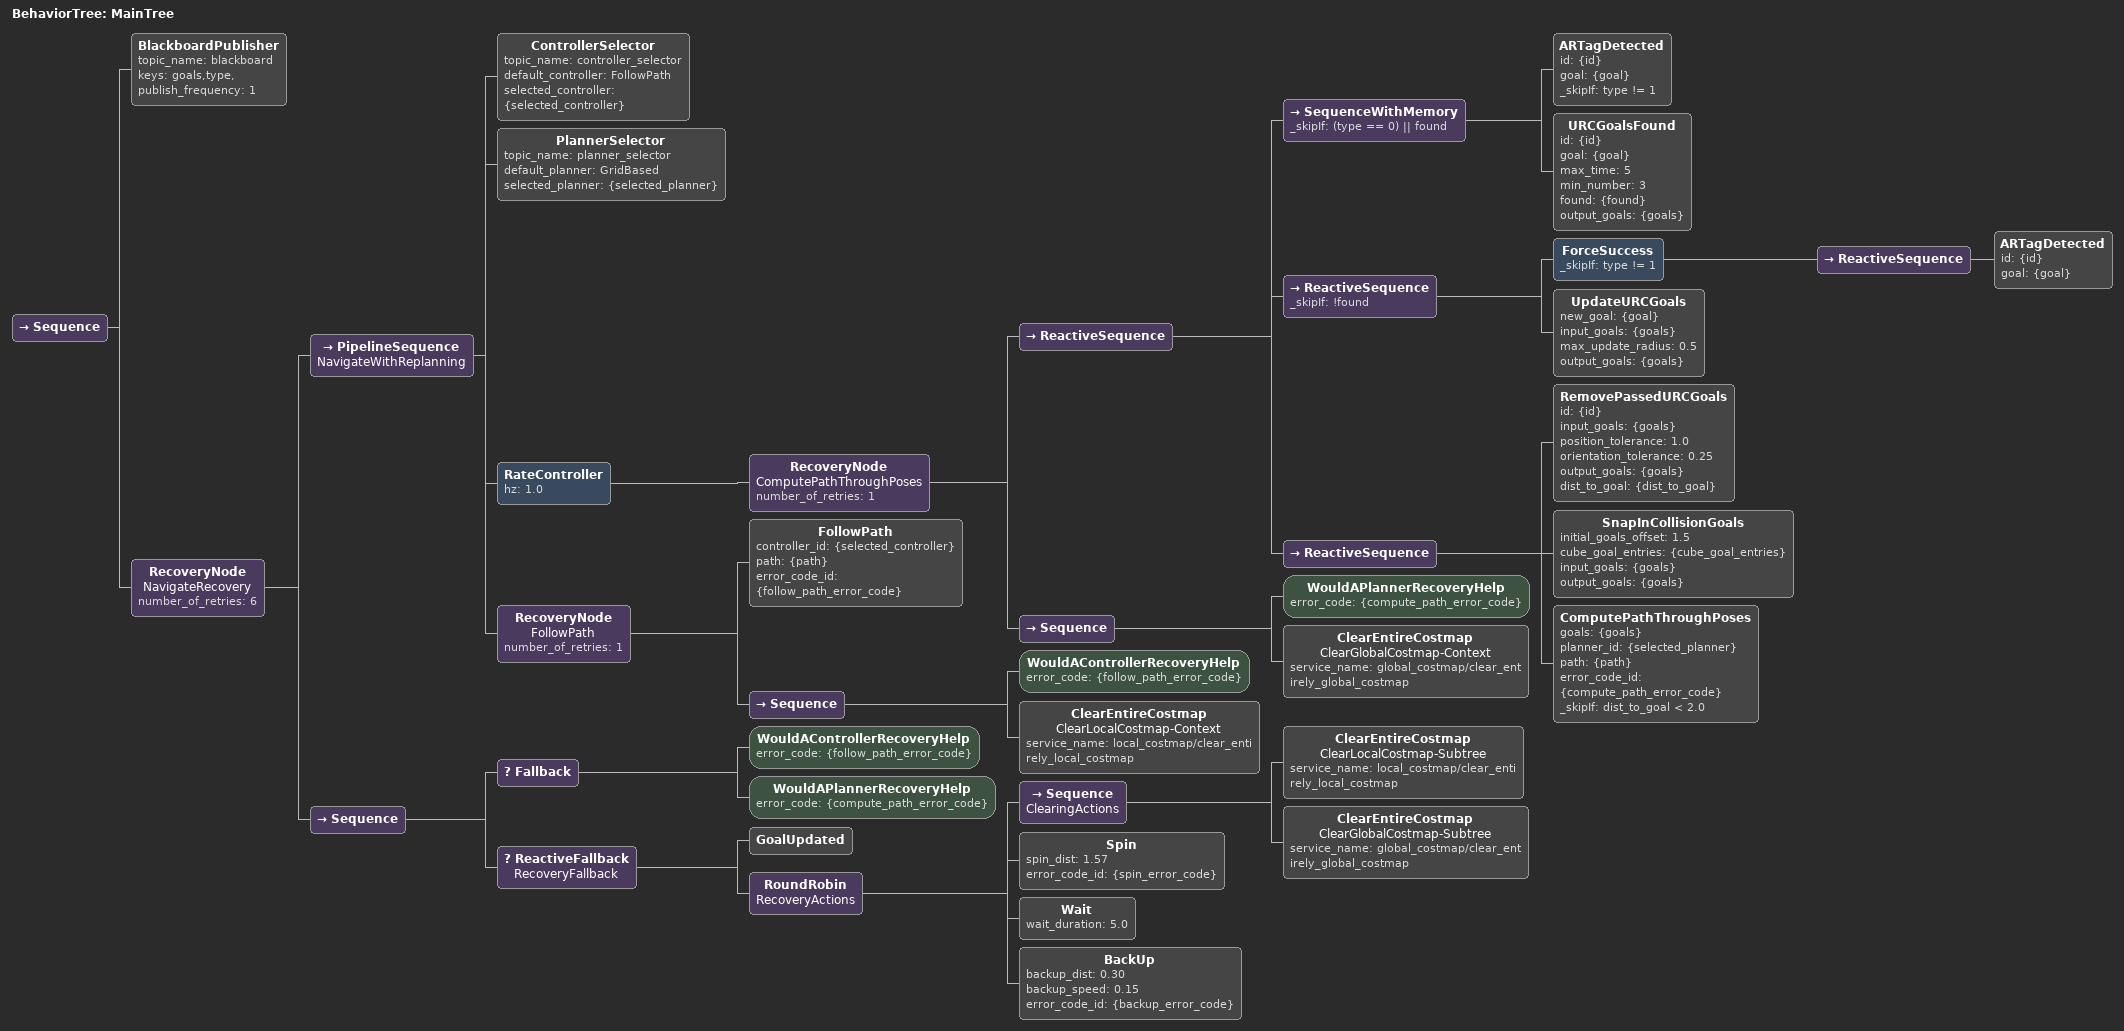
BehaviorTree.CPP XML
<?xml version="1.0" encoding="UTF-8"?>
<root BTCPP_format="4"
      main_tree_to_execute="MainTree">
  <BehaviorTree ID="MainTree">
    <Sequence>
      <BlackboardPublisher topic_name="blackboard"
                           keys="goals,type,"
                           publish_frequency="1"/>
      <RecoveryNode name="NavigateRecovery"
                    number_of_retries="6">
        <PipelineSequence name="NavigateWithReplanning">
          <ControllerSelector topic_name="controller_selector"
                              default_controller="FollowPath"
                              selected_controller="{selected_controller}"/>
          <PlannerSelector topic_name="planner_selector"
                           default_planner="GridBased"
                           selected_planner="{selected_planner}"/>
          <RateController hz="1.0">
            <RecoveryNode name="ComputePathThroughPoses"
                          number_of_retries="1">
              <ReactiveSequence>
                <SequenceWithMemory _skipIf="(type == 0) || found">
                  <ARTagDetected id="{id}"
                                 goal="{goal}"
                                 _skipIf="type != 1"/>
                  <URCGoalsFound id="{id}"
                                 goal="{goal}"
                                 max_time="5"
                                 min_number="3"
                                 found="{found}"
                                 output_goals="{goals}"/>
                </SequenceWithMemory>
                <ReactiveSequence _skipIf="!found">
                  <ForceSuccess _skipIf="type != 1">
                    <ReactiveSequence>
                      <ARTagDetected id="{id}"
                                     goal="{goal}"/>
                    </ReactiveSequence>
                  </ForceSuccess>
                  <UpdateURCGoals new_goal="{goal}"
                                  input_goals="{goals}"
                                  max_update_radius="0.5"
                                  output_goals="{goals}"/>
                </ReactiveSequence>
                <ReactiveSequence>
                  <RemovePassedURCGoals id="{id}"
                                        input_goals="{goals}"
                                        position_tolerance="1.0"
                                        orientation_tolerance="0.25"
                                        output_goals="{goals}"
                                        dist_to_goal="{dist_to_goal}"/>
                  <SnapInCollisionGoals initial_goals_offset="1.5"
                                        cube_goal_entries="{cube_goal_entries}"
                                        input_goals="{goals}"
                                        output_goals="{goals}"/>
                  <ComputePathThroughPoses goals="{goals}"
                                           planner_id="{selected_planner}"
                                           path="{path}"
                                           error_code_id="{compute_path_error_code}"
                                           _skipIf="dist_to_goal &lt; 2.0"/>
                </ReactiveSequence>
              </ReactiveSequence>
              <Sequence>
                <WouldAPlannerRecoveryHelp error_code="{compute_path_error_code}"/>
                <ClearEntireCostmap name="ClearGlobalCostmap-Context"
                                    service_name="global_costmap/clear_entirely_global_costmap"/>
              </Sequence>
            </RecoveryNode>
          </RateController>
          <RecoveryNode name="FollowPath"
                        number_of_retries="1">
            <FollowPath controller_id="{selected_controller}"
                        path="{path}"
                        error_code_id="{follow_path_error_code}"/>
            <Sequence>
              <WouldAControllerRecoveryHelp error_code="{follow_path_error_code}"/>
              <ClearEntireCostmap name="ClearLocalCostmap-Context"
                                  service_name="local_costmap/clear_entirely_local_costmap"/>
            </Sequence>
          </RecoveryNode>
        </PipelineSequence>
        <Sequence>
          <Fallback>
            <WouldAControllerRecoveryHelp error_code="{follow_path_error_code}"/>
            <WouldAPlannerRecoveryHelp error_code="{compute_path_error_code}"/>
          </Fallback>
          <ReactiveFallback name="RecoveryFallback">
            <GoalUpdated/>
            <RoundRobin name="RecoveryActions">
              <Sequence name="ClearingActions">
                <ClearEntireCostmap name="ClearLocalCostmap-Subtree"
                                    service_name="local_costmap/clear_entirely_local_costmap"/>
                <ClearEntireCostmap name="ClearGlobalCostmap-Subtree"
                                    service_name="global_costmap/clear_entirely_global_costmap"/>
              </Sequence>
              <Spin spin_dist="1.57"
                    error_code_id="{spin_error_code}"/>
              <Wait wait_duration="5.0"/>
              <BackUp backup_dist="0.30"
                      backup_speed="0.15"
                      error_code_id="{backup_error_code}"/>
            </RoundRobin>
          </ReactiveFallback>
        </Sequence>
      </RecoveryNode>
    </Sequence>
  </BehaviorTree>

</root>
